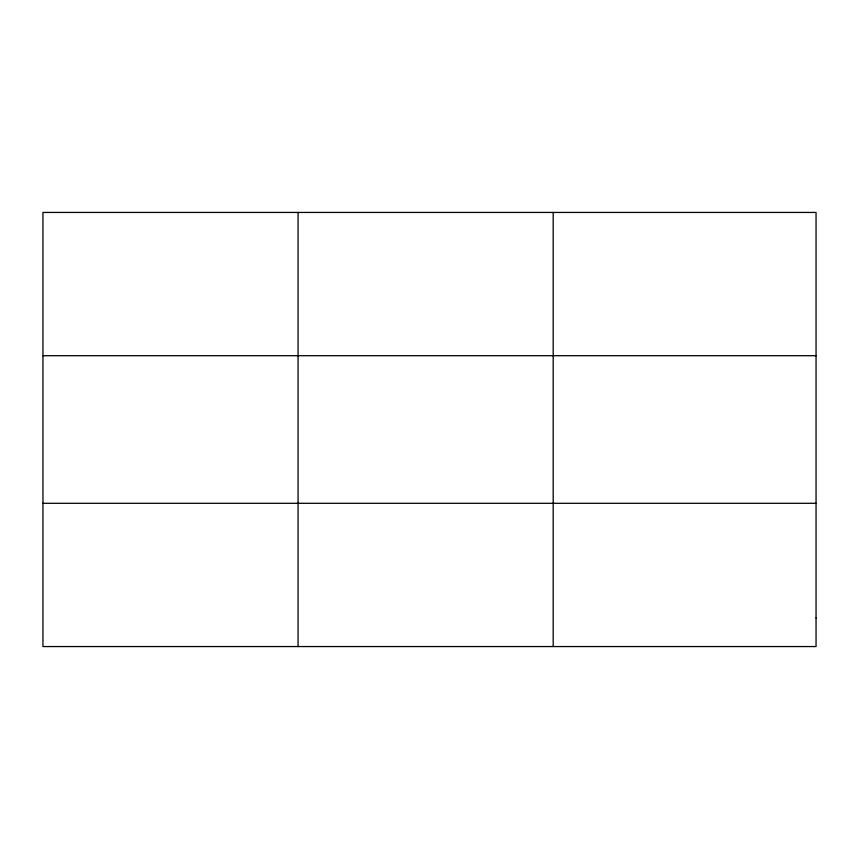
<?xml version="1.0" encoding="UTF-8"?>
<svg xmlns="http://www.w3.org/2000/svg" width="859" height="859" viewBox="0 0 859 859"><rect width="100%" height="100%" fill="white"/><g stroke="black" fill="none" stroke-linecap="round" stroke-linejoin="round"><path stroke-width="1.29" d="M298.073 212.441L298.073 646.559M553.196 212.441L553.196 646.559M42.95 355.701L816.05 355.701M42.95 503.299L816.05 503.299M816.05 617.911L816.05 646.559L42.95 646.559L42.95 212.441L816.05 212.441L816.05 617.911"/></g></svg>
